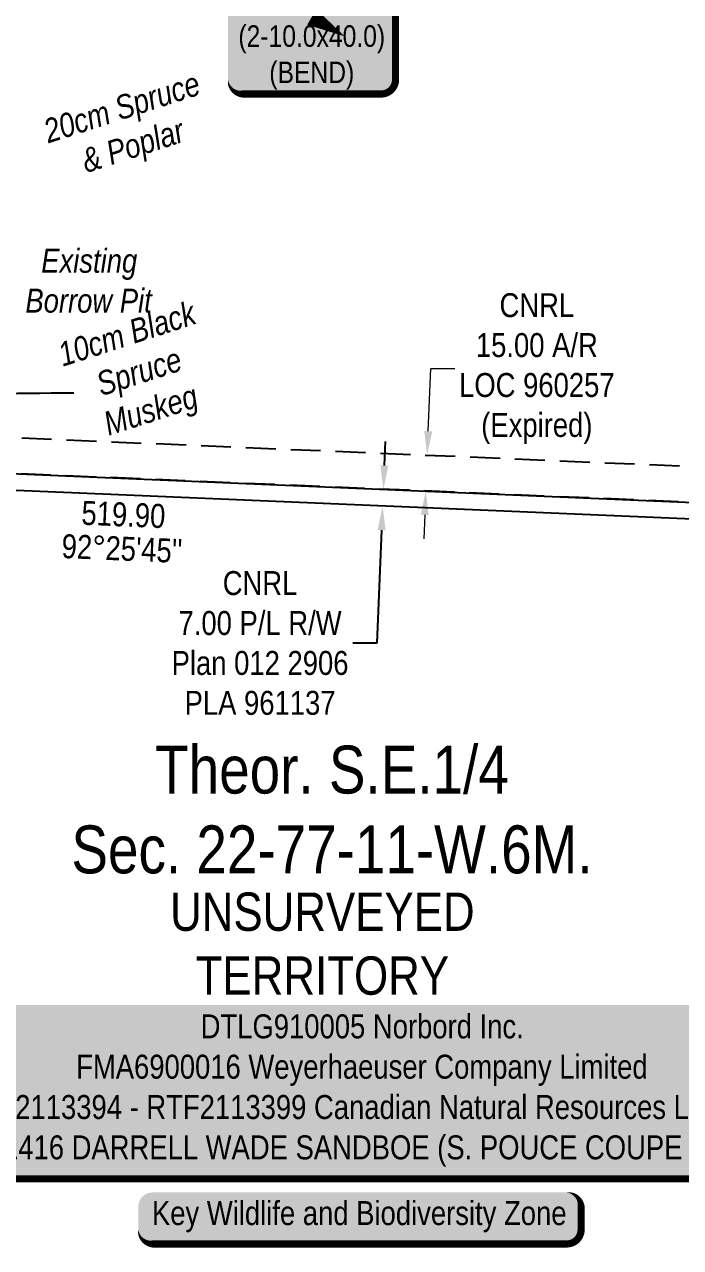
# Model space of a CAD drawing. Extents: x 334534 to 340950, y 6171582 to 6176056.
# Drawn here: x 335615 to 335889, y 6173618 to 6174129 of the extents above; entities that cross this region are included whole.
import ezdxf
from ezdxf.enums import TextEntityAlignment as Align

# ---------------------------------------------------------------- set-up
doc = ezdxf.new("R2010")
doc.units = 0
doc.header["$LTSCALE"] = 5
doc.header["$PDSIZE"] = 0.5
doc.linetypes.add('foc-ACCESSROAD', pattern=[3.75, 2.5, -1.25])
doc.layers.get('Defpoints').update_dxf_attribs({"color": 9})
doc.layers.add('AS-GENERAL', color=48, linetype='Continuous', lineweight=18)
doc.layers.add('C-AR-T', color=13, linetype='Continuous', lineweight=9)
for name, color, linetype in [('AS-WILDLIFE-BLOCK', 131, 'Continuous'), ('C-AR', 13, 'foc-ACCESSROAD'), ('C-RW', 13, 'Continuous'), ('C-SYMBOL', 7, 'Continuous'), ('C-WS-S', 13, 'Continuous'), ('CG-NOTES', 7, 'Continuous'), ('L-BD', 7, 'Continuous'), ('L-UNS-T', 3, 'Continuous'), ('P-TEMP-BLOCKS', 250, 'Continuous'), ('T-BUSH-T', 110, 'Continuous')]:
    doc.layers.add(name, color=color, linetype=linetype)
doc.styles.add('175L', font='ARIALN.TTF', dxfattribs={"height": 20})
doc.styles.add('80', font='ARIALN.TTF', dxfattribs={"height": 10})
doc.styles.add('80CG', font='ARIALN.TTF', dxfattribs={"height": 10})
doc.styles.add('80L', font='ARIALN.TTF', dxfattribs={"height": 10})
doc.styles.add('BOLD', font='ARIALNB.TTF')
doc.dimstyles.new('Compass 5 000', dxfattribs={"dimscale": 5, "dimtxt": 9, "dimasz": 2, "dimexe": 0.2, "dimexo": 0.0625, "dimgap": 0.5, "dimtad": 0, "dimtih": 1, "dimtoh": 1, "dimzin": 0, "dimdsep": 46, "dimtxsty": '80CG', "dimcen": 0.1, "dimse1": 1, "dimse2": 1, "dimclrd": 256, "dimclrt": 256, "dimaunit": 1, "dimadec": 4, "dimazin": 0, "dimtfac": 0.06, "dimtofl": 0, "dimtmove": 0, "dimatfit": 1, "dimfxl": 0.2, "dimtolj": 1, "dimtzin": 0, "dimlwd": -1, "dimarcsym": 0})

# ---------------------------------------------------------------- blocks, each defined once
blk = doc.blocks.new('*U37')
h = blk.add_hatch(color=255)
edge = h.paths.add_edge_path()
edge.add_line((-166.5, -37), (166.5, -37))
edge.add_arc((166.5, -31), 6, 270, 360)
edge.add_line((172.5, -31), (172.5, 29.5))
edge.add_arc((166.5, 29.5), 6, 0, 90)
edge.add_line((166.5, 35.5), (-166.5, 35.5))
edge.add_arc((-166.5, 29.5), 6, 90, 180)
edge.add_line((-172.5, 29.5), (-172.5, -31))
edge.add_arc((-166.5, -31), 6, 180, 270)
at = {"color": 44, "flags": 128}
blk.add_lwpolyline([(-166.5, -37, 3, 3, 0), (166.5, -37, 3, 3, 0.414214), (172.5, -31, 3, 3, 0), (172.5, 29.5, 3, 0, 0.414214), (166.5, 35.5, 0, 0, 0), (-166.5, 35.5, 0, 0, 0.414214), (-172.5, 29.5, 0, 0, 0), (-172.5, -31, 0, 3, 0.414214)], format="xyseb", close=True, dxfattribs=at)
at = {"color": 44, "style": '80'}
blk.add_attdef('ENTER_TEXT_001', (-35.99, -5), '', height=10, dxfattribs=at)
blk = doc.blocks.new('*D54')
at = {"layer": 'C-WS-S', "transparency": 16777216}
for p, q in [((335765.41, 6173944.83), (335765.83, 6173954.82)), ((335764.25, 6173917.86), (335762.22, 6173870.64)), ((335762.22, 6173870.64), (335752.22, 6173870.64))]:
    blk.add_line(p, q, dxfattribs=at)
for points in [[(335763.74, 6173944.91), (335767.07, 6173944.76), (335764.98, 6173934.84)], [(335762.58, 6173917.94), (335765.91, 6173917.79), (335764.68, 6173927.86)]]:
    blk.add_solid(points, dxfattribs=at)
at = {"layer": 'Defpoints', "color": 0, "transparency": 16777216}
for p in [(335740.09, 6173935.91), (335739.79, 6173928.93), (335764.68, 6173927.86)]:
    blk.add_point(p, dxfattribs=at)
at = {"layer": 'C-WS-S', "transparency": 16777216, "insert": (335713.48, 6173870.64), "char_height": 10, "attachment_point": 5, "style": '80CG'}
blk.add_mtext('\\A1;CNRL\\P7.00 P/L R/W\\PPlan 012 2906\\PPLA 961137', dxfattribs=at)
blk = doc.blocks.new('*D64')
at = {"layer": 'C-AR-T', "transparency": 16777216}
for p, q in [((335783.71, 6173959.13), (335784.78, 6173985.25)), ((335784.78, 6173985.25), (335794.78, 6173985.25)), ((335782.26, 6173924.17), (335781.85, 6173914.18))]:
    blk.add_line(p, q, dxfattribs=at)
for points in [[(335782.04, 6173959.2), (335785.37, 6173959.07), (335783.29, 6173949.14)], [(335780.6, 6173924.24), (335783.93, 6173924.1), (335782.68, 6173934.16)]]:
    blk.add_solid(points, dxfattribs=at)
at = {"layer": 'Defpoints', "color": 0, "transparency": 16777216}
for p in [(335783.29, 6173949.14), (335802.26, 6173948.36), (335801.64, 6173933.38)]:
    blk.add_point(p, dxfattribs=at)
at = {"layer": 'C-AR-T', "transparency": 16777216, "insert": (335829.09, 6173985.25), "char_height": 10, "attachment_point": 5, "style": '80CG'}
blk.add_mtext('\\A1;CNRL\\P15.00 A/R\\PLOC 960257\\P(Expired)', dxfattribs=at)
blk = doc.blocks.new('*U45')
h = blk.add_hatch(color=255)
edge = h.paths.add_edge_path()
edge.add_line((-86.5, -11.5), (86.5, -11.5))
edge.add_arc((86.5, -5.5), 6, 270, 360)
edge.add_line((92.5, -5.5), (92.5, 4))
edge.add_arc((86.5, 4), 6, 0, 90)
edge.add_line((86.5, 10), (-86.5, 10))
edge.add_arc((-86.5, 4), 6, 90, 180)
edge.add_line((-92.5, 4), (-92.5, -5.5))
edge.add_arc((-86.5, -5.5), 6, 180, 270)
at = {"color": 131, "flags": 128}
blk.add_lwpolyline([(-86.5, -11.5, 3, 3, 0), (86.5, -11.5, 3, 3, 0.414214), (92.5, -5.5, 3, 3, 0), (92.5, 4, 3, 0, 0.414214), (86.5, 10, 0, 0, 0), (-86.5, 10, 0, 0, 0.414214), (-92.5, 4, 0, 0, 0), (-92.5, -5.5, 0, 3, 0.414214)], format="xyseb", close=True, dxfattribs=at)
at = {"color": 131, "style": '80'}
blk.add_attdef('ENTER_TEXT_001', (-35.99, -5), '', height=10, dxfattribs=at)
blk = doc.blocks.new('*U110')
at = {"true_color": 0x99e6ff}
h = blk.add_hatch(color=141, dxfattribs=at)
edge = h.paths.add_edge_path()
edge.add_line((-29, -32.16), (29, -32.16))
edge.add_arc((29, -26.16), 6, 270, 360)
edge.add_line((35, -26.16), (35, 12.5))
edge.add_arc((29, 12.5), 6, 0, 90)
edge.add_line((29, 18.5), (-29, 18.5))
edge.add_arc((-29, 12.5), 6, 90, 180)
edge.add_line((-35, 12.5), (-35, -26.16))
edge.add_arc((-29, -26.16), 6, 180, 270)
at = {"color": 250, "flags": 128}
blk.add_lwpolyline([(-29, -32.16, 3, 3, 0), (29, -32.16, 3, 3, 0.414214), (35, -26.16, 3, 3, 0), (35, 12.5, 3, 0, 0.414214), (29, 18.5, 0, 0, 0), (-29, 18.5, 0, 0, 0.414214), (-35, 12.5, 0, 0, 0), (-35, -26.16, 0, 3, 0.414214)], format="xyseb", close=True, dxfattribs=at)
at = {"flags": 128}
blk.add_lwpolyline([(13.78, -8.1, 0, 7.5, 0), (0, 0, 0, 0, 0)], format="xyseb", dxfattribs=at)
at = {"color": 250}
for tag, p, height, style in [('TEMP_AREA_W1_001', (-9.21, 2.24), 12, 'BOLD'), ('ENTER_TEXT_001', (-30.66, -12.47), 9, '80')]:
    blk.add_attdef(tag, p, '', height=height, dxfattribs=dict(at, style=style))

msp = doc.modelspace()

# ---------------------------------------------------------------- linework, layer by layer
at = {"layer": 'C-AR'}
msp.add_lwpolyline([(335979.042, 6173911.22), (335963.995, 6173911.769), (335963.226, 6173926.504), (335425.587, 6173949.299), (335409.564, 6173949.979), (335388.465, 6173950.873), (335376.783, 6173951.239), (335348.684, 6173952.479), (335349.284, 6173967.463), (335364.304, 6173966.8), (335389.1, 6173965.857), (335957.501, 6173941.75), (335977.49, 6173940.925), (335979.042, 6173911.22)], close=True, dxfattribs=at)
at = {"layer": 'C-RW'}
msp.add_lwpolyline([(335967.51, 6173846.232), (335960.424, 6173845.997), (335956.569, 6173919.774), (335956.569, 6173919.774), (335388.168, 6173943.881), (335391.516, 6173950.744), (335409.564, 6173949.979), (335425.587, 6173949.299), (335517.583, 6173945.398), (335963.226, 6173926.504), (335963.995, 6173911.769), (335967.51, 6173846.232)], close=True, dxfattribs=at)

# ---------------------------------------------------------------- block references
at = {"layer": 'AS-WILDLIFE-BLOCK'}
ref = msp.add_blockref('*U45', (335755.086, 6173631.276), dxfattribs=at)
ref.add_attrib('ENTER_TEXT_001', 'Key Wildlife and Biodiversity Zone', (335668.312, 6173627.661), dxfattribs={"layer": '0', "color": 131, "height": 10, "style": '80'})
at = {"layer": 'CG-NOTES'}
ref = msp.add_blockref('*U37', (335756.096, 6173683.986), dxfattribs=dict(at, xscale=0.99981338, yscale=0.99981338, zscale=0.99981338))
ref.add_attrib('ENTER_TEXT_001', 'DTLG910005 Norbord Inc.', (335688.67, 6173705.629), dxfattribs={"layer": '0', "color": 44, "height": 9.99813, "style": '80'})
ref.add_attrib('ENTER_TEXT_002', 'FMA6900016 Weyerhaeuser Company Limited', (335636.664, 6173688.788), dxfattribs={"layer": '0', "color": 44, "height": 9.99813, "style": '80'})
ref.add_attrib('ENTER_TEXT_003', 'RTF2113394 - RTF2113399 Canadian Natural Resources Limited', (335588.959, 6173671.947), dxfattribs={"layer": '0', "color": 44, "height": 9.99813, "style": '80'})
ref.add_attrib('ENTER_TEXT_004', 'TPA 1416 DARRELL WADE SANDBOE (S. POUCE COUPE RIVER)', (335580.659, 6173655.106), dxfattribs={"layer": '0', "color": 44, "height": 9.99813, "style": '80'})
at = {"layer": 'P-TEMP-BLOCKS'}
ref = msp.add_blockref('*U110', (335735.075, 6174132.091), dxfattribs=dict(at, xscale=0.99981338, yscale=0.99981338, zscale=0.99981338))
ref.add_attrib('TEMP_AREA_W1_001', 'W15 W16', (335705.126, 6174134.437), dxfattribs={"layer": '0', "color": 250, "height": 11.9978, "style": 'BOLD'})
ref.add_attrib('ENTER_TEXT_001', '(2-10.0x40.0)', (335704.422, 6174119.623), dxfattribs={"layer": '0', "color": 250, "height": 8.99832, "style": '80'})
ref.add_attrib('ENTER_TEXT_002', '(BEND)', (335717.333, 6174104.472), dxfattribs={"layer": '0', "color": 250, "height": 8.9983, "style": '80'})

# ---------------------------------------------------------------- texts
at = {"layer": 'AS-GENERAL', "insert": (335615.145, 6174035.305), "char_height": 9.99813, "attachment_point": 1, "style": '80L'}
msp.add_mtext_dynamic_manual_height_columns('\\pi6.92272;{\\fArial Narrow|b0|i1|c0|p34;Existing \\P\\pi0.3039;Borrow Pit}', width=53.37422, gutter_width=50, heights=[0], dxfattribs=at)
at = {"layer": 'C-SYMBOL', "color": 3, "insert": (335743.515, 6173827.847), "char_height": 19.9962, "width": 215.94341, "attachment_point": 2, "style": '175L'}
msp.add_mtext('Theor. S.E.1/4 \\PSec. 22-77-11-W.6M.', dxfattribs=at)
at = {"layer": 'L-BD', "style": '80L'}
for s, p in [('519.90', (335656.407, 6173924.37)), ("92°25'45''", (335655.803, 6173910.136))]:
    msp.add_text(s, height=9.9981, rotation=357.5714, dxfattribs=at).set_placement(p, align=Align.MIDDLE)
at = {"layer": 'L-UNS-T', "color": 3, "insert": (335739.496, 6173745.064), "char_height": 15.99696, "attachment_point": 5, "style": '80L'}
msp.add_mtext_dynamic_manual_height_columns('UNSURVEYED TERRITORY', width=126.41376, gutter_width=47.5, heights=[0], dxfattribs=at)
at = {"layer": 'T-BUSH-T', "char_height": 9.9981, "attachment_point": 1, "rotation": 17.83821, "style": '80L'}
for s, insert in [('\\pi0.70676;{\\fArial Narrow|b0|i1|c0|p34;20cm Spruce \\P\\pi11.95633;& Poplar}', (335621.386, 6174088.616)), ('\\pi4.91128;{\\fArial Narrow|b0|i1|c0|p34;10cm Black \\P\\pi16.37227;Spruce\\P\\pi14.20352;\\C48;Muskeg}', (335623.409, 6173994.079))]:
    msp.add_mtext_dynamic_manual_height_columns(s, width=67.93567, gutter_width=45, heights=[0], dxfattribs=dict(at, insert=insert))

# ---------------------------------------------------------------- dimensions: what is measured, and where the dimension line sits
at = {"layer": 'C-AR-T'}
dim = msp.add_linear_dim(base=(335783.294, 6173949.142), p1=(335801.641, 6173933.376), p2=(335802.259, 6173948.359), angle=87.63656, text='CNRL\\P15.00 A/R\\PLOC 960257\\P(Expired)', dimstyle='Compass 5 000', dxfattribs=at)
dim.commit()
dim.dimension.update_dxf_attribs({"geometry": '*D64', "text_midpoint": (335829.085, 6173985.25), "dimtype": 161})
at = {"layer": 'C-WS-S'}
dim = msp.add_linear_dim(base=(335764.675, 6173927.856), p1=(335740.093, 6173935.913), p2=(335739.793, 6173928.925), angle=267.53832, text='CNRL\\P7.00 P/L R/W\\PPlan 012 2906\\PPLA 961137', dimstyle='Compass 5 000', dxfattribs=at)
dim.commit()
dim.dimension.update_dxf_attribs({"geometry": '*D54', "text_midpoint": (335713.481, 6173870.643), "dimtype": 161})

# ---------------------------------------------------------------- leaders
at = {"layer": 'T-BUSH-T', "path_type": 1}
msp.add_leader([(335484.719, 6173973.758), (335635.677, 6173975.207)], dimstyle='Compass 5 000', override={"dimgap": 0.5, "dimtad": 0}, dxfattribs=at)

doc.saveas('drawing.dxf')
